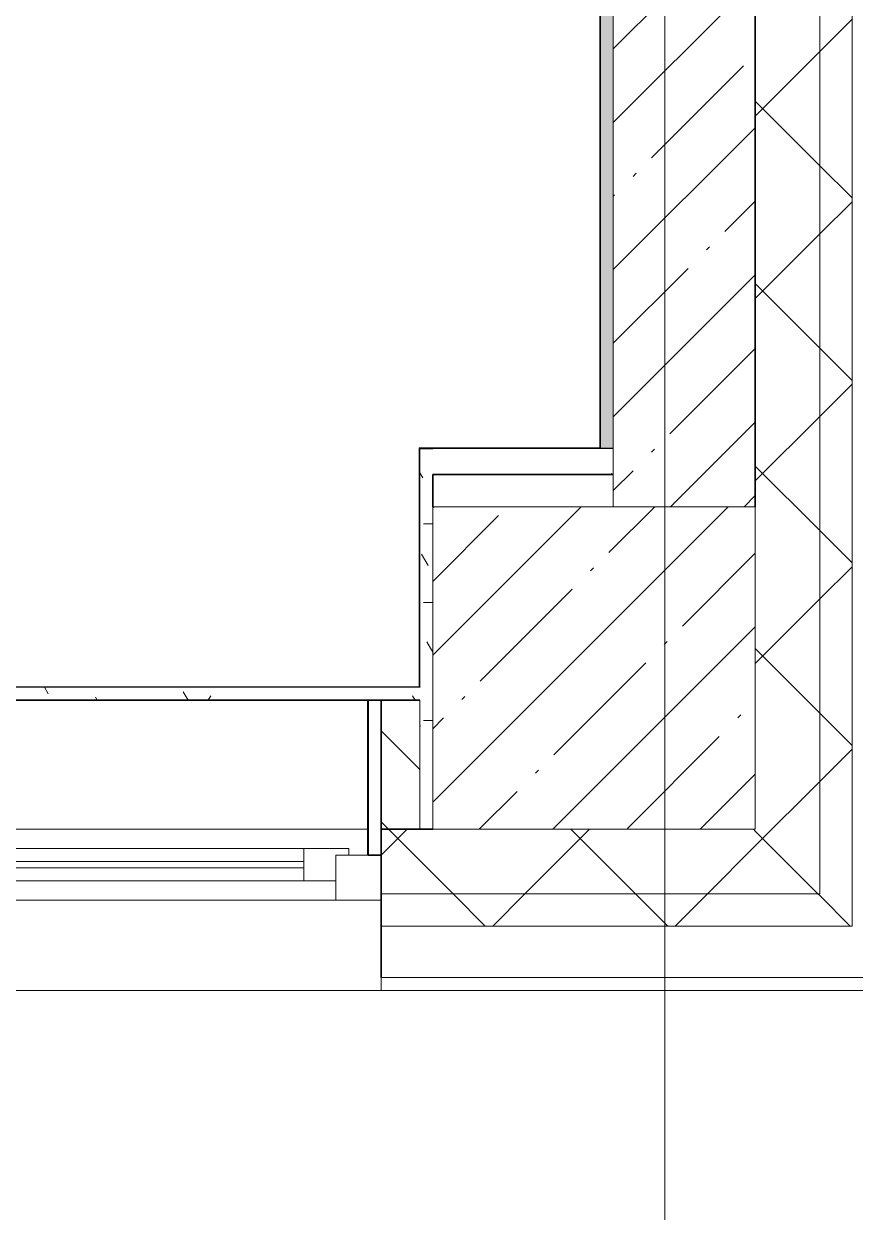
# Model space of a CAD drawing. Header units: millimetres. Extents: x 3914 to 443608, y -156176 to 78197.
# Drawn here: x 258530 to 259819, y -143021 to -141179 of the extents above; entities that cross this region are included whole.
import ezdxf

# ---------------------------------------------------------------- set-up
doc = ezdxf.new("R2010")
doc.units = ezdxf.units.MM
doc.linetypes.add('Осевая', pattern=[6350, 1270, -952.5, 3175, -952.5])
for name, color, linetype, lineweight in [('A-FLOR', 7, 'Continuous', 9), ('A-GLAZ', 7, 'Continuous', 9), ('A-GLAZ-1', 7, 'Continuous', 5), ('A-WALL', 7, 'Continuous', 5), ('A-WALL-1', 7, 'Continuous', 35), ('I-WALL', 7, 'Continuous', 5), ('S-COLS', 7, 'Continuous', 9), ('S-COLS-1', 7, 'Continuous', 5), ('Оси', 7, 'Continuous', 9), ('Оси-2', 7, 'Осевая', 9)]:
    doc.layers.add(name, color=color, linetype=linetype, lineweight=lineweight)
doc.layers.add('A-WALL-FNSH-1', color=9, linetype='Continuous', lineweight=5, true_color=0x808080)
pattern_1 = [(45, (174964.4216213672, -145977.6206746038), (-141.4213562373095, 141.4213562373095), []), (135, (174964.4216213672, -145977.6206746038), (-141.4213562373095, -141.4213562373095), [])]
pattern_2 = [(0, (174964.4216213672, -145977.6206746038), (243.84, 60.96), [20.117, -162.763, 20.117, -162.763, -975.36]), (0, (174964.4216213672, -145977.6206746038), (243.84, 60.96), [-365.76, 20.117, -345.643, 20.117, -162.763, -426.72]), (0, (174964.4216213672, -145977.6206746038), (243.84, 60.96), [-914.4, 20.117, -101.803, 20.117, -284.683]), (120, (175055.8616213672, -145947.1406746038), (-174.7129086146993, 180.6916344587976), [20.11699999999998, -162.7629999999999, 20.11699999999998, -162.7629999999999, -975.3599999999994]), (120, (175055.8616213672, -145947.1406746038), (-174.7129086146993, 180.6916344587976), [-365.7599999999997, 20.11699999999998, -345.6429999999997, 20.11699999999998, -162.7629999999999, -426.7199999999997]), (120, (175055.8616213672, -145947.1406746038), (-174.7129086146993, 180.6916344587976), [-914.3999999999994, 20.11699999999998, -101.8029999999999, 20.11699999999998, -284.6829999999997]), (240, (175086.3416213672, -145825.2206746038), (-69.12709138530056, -241.6516344587975), [20.117, -162.763, 20.117, -162.763, -975.36]), (240, (175086.3416213672, -145825.2206746038), (-69.12709138530056, -241.6516344587975), [-365.76, 20.117, -345.643, 20.117, -162.763, -426.72]), (240, (175086.3416213672, -145825.2206746038), (-69.12709138530056, -241.6516344587975), [-914.4, 20.117, -101.803, 20.117, -284.683])]

# ---------------------------------------------------------------- blocks, each defined once
blk = doc.blocks.new('120_Окно_СКБ_2Ст - 120_Окно_СКБ_2Ст 2700х2500 _мал створка слева_-22808065-Объем проектирования 2 этажа')
at = {"layer": 'A-GLAZ'}
for p, q in [((-1350.000000000005, -74.99999999996658), (-1350.000000000005, -4.999999999956429)), ((-1350.000000000005, -4.999999999956429), (-1279.999999999972, -4.999999999956564)), ((-1279.999999999972, -4.999999999956564), (-1279.999999999972, -74.9999999999667)), ((-519.9999999999752, -74.99999999996793), (-519.9999999999752, -4.999999999957782)), ((-519.9999999999752, -4.999999999957782), (-449.9999999999754, -4.99999999995785)), ((-449.9999999999754, -4.99999999995785), (-449.9999999999754, -74.999999999968)), ((1280.00000000004, -74.99999999997077), (1280.00000000004, -4.999999999960624)), ((1280.00000000004, -4.999999999960624), (1349.999999999991, -4.99999999996076)), ((1349.999999999991, -4.99999999996076), (1349.999999999991, -74.9999999999709)), ((-519.9999999999794, -34.99999999996594), (-1279.999999999979, -34.99999999996349)), ((-1279.999999999979, -34.99999999996349), (-1279.999999999979, -74.999999999966)), ((-1229.999999999975, -84.9999999999667), (-1229.999999999975, -34.99999999996365)), ((-569.9999999999709, -84.99999999996884), (-569.9999999999708, -34.99999999996578)), ((-519.9999999999795, -74.99999999996845), (-519.9999999999794, -34.99999999996594)), ((1280.000000000027, -34.99999999997329), (-449.9999999999729, -34.99999999996771)), ((-449.9999999999729, -34.99999999996771), (-449.9999999999731, -74.99999999997021)), ((-399.9999999999693, -84.99999999996314), (-399.9999999999675, -34.9999999999678)), ((1230.000000000035, -84.99999999997605), (1230.000000000035, -34.99999999997314)), ((1280.000000000027, -74.9999999999758), (1280.000000000027, -34.99999999997329)), ((-1279.999999999972, -74.9999999999667), (-1350.000000000005, -74.99999999996658)), ((-1279.999999999979, -74.999999999966), (-1299.999999999975, -74.99999999996592)), ((-1299.999999999975, -74.99999999996592), (-1299.999999999975, -84.99999999996645)), ((-1299.999999999975, -84.99999999996645), (-499.9999999999714, -84.99999999996903)), ((-499.9999999999713, -84.99999999996906), (-1299.999999999975, -84.99999999996648)), ((-449.9999999999754, -74.999999999968), (-519.9999999999752, -74.99999999996793)), ((-499.9999999999714, -74.99999999996852), (-519.9999999999795, -74.99999999996845)), ((-499.9999999999714, -84.99999999996903), (-499.9999999999714, -74.99999999996852)), ((-449.9999999999731, -74.99999999997021), (-469.9999999999696, -74.99999999997014)), ((-469.9999999999696, -74.99999999997014), (-469.9999999999696, -84.99999999997065)), ((-469.9999999999696, -84.99999999997065), (1300.000000000035, -84.99999999997638)), ((1300.000000000035, -84.99999999997675), (-469.9999999999698, -84.99999999996203)), ((1349.999999999991, -74.9999999999709), (1280.00000000004, -74.99999999997077)), ((1300.000000000035, -74.99999999997586), (1280.000000000027, -74.9999999999758)), ((1300.000000000035, -84.99999999997638), (1300.000000000035, -74.99999999997586))]:
    blk.add_line(p, q, dxfattribs=at)
at = {"layer": 'A-GLAZ-1'}
for p, q in [((1349.999999999991, -4.999999999960624), (-1350.000000000006, -4.999999999956293)), ((-1229.999999999975, -54.99999999996147), (-569.9999999999709, -54.99999999996361)), ((-399.9999999999686, -54.99999999996562), (1230.000000000035, -54.99999999997089)), ((-569.9999999999709, -64.99999999996356), (-1229.999999999975, -64.99999999996143)), ((1230.000000000035, -64.9999999999708), (-399.9999999999689, -64.99999999996552)), ((-1330.000000000005, -74.9999999999665), (-1299.999999999977, -74.99999999996655)), ((-499.9999999999786, -74.99999999996783), (-469.9999999999683, -74.99999999996788)), ((1300.000000000048, -74.99999999997073), (1330.000000000007, -74.99999999997077))]:
    blk.add_line(p, q, dxfattribs=at)
blk = doc.blocks.new('BSC_Колонна _Прямоугольная - 500х500-V425-Объем проектирования 2 этажа')
at = {"layer": 'S-COLS-1'}
h = blk.add_hatch(dxfattribs=at)
h.set_pattern_fill('FP_174', color=256, style=0, pattern_type=2)
h.set_pattern_definition([(45, (-84450, -3800), (-114.0492527375783, 114.0492527375783), []), (45, (-84335.951, -3800), (-114.0492527375783, 114.0492527375783), [201.613, -40.323, 6.706, -33.617])])
h.paths.add_polyline_path([(-249.9999999999258, -250.0000000000038), (250.0000000000991, -249.9991627010207), (250.0000000000991, 250.0000000000038), (-249.9999484559356, 250.0000000000038), (-249.9999484559356, -129.0713423945287)])
for p, q in [((250.0000000000001, 250), (-250.0000000000001, 249.9999999999993)), ((-250.0000000000001, 249.9999999999993), (-249.9999999999954, -249.9999999999999)), ((249.9999999999998, -249.999999999992), (250.0000000000001, 250)), ((-249.9999999999954, -249.9999999999999), (249.9999999999998, -249.999999999992))]:
    blk.add_line(p, q, dxfattribs=at)

msp = doc.modelspace()

# ---------------------------------------------------------------- hatches: boundary and pattern name
at = {"layer": 'A-WALL'}
h = msp.add_hatch(dxfattribs=at)
h.set_pattern_fill('FP_24', color=256, style=0, pattern_type=2)
h.set_pattern_definition(pattern_1)
h.paths.add_polyline_path([(259670.5776008158, -142527.6207093255), (259764.4216200866, -142527.6207093255), (259764.4216200866, -135727.6206692685), (259664.4216200867, -135727.6206692685), (259664.4216200867, -142527.6207093255)])
h = msp.add_hatch(dxfattribs=at)
h.set_pattern_fill('FP_24', color=256, style=0, pattern_type=2)
h.set_pattern_definition(pattern_1)
h.paths.add_polyline_path([(259814.4216200866, -142577.6207093255), (259814.4216200866, -135727.6206692685), (259764.4216200866, -135727.6206692685), (259764.4216200866, -142577.6207093255), (259802.0069014803, -142577.6207093255)])
h = msp.add_hatch(dxfattribs=at)
h.set_pattern_fill('FP_2', color=256, style=0, pattern_type=2)
h.set_pattern_definition([(135, (174964.4216213672, -145977.6206746038), (-70.71067811865476, -70.71067811865474), [])])
h.paths.add_polyline_path([(259144.4216200867, -142427.6207093254), (259144.4216200867, -142227.620789462), (259084.4216070566, -142227.620789462), (259084.4216070566, -142427.6207093254)])
h.paths.add_polyline_path([(255814.4216200866, -142427.6207093254), (256384.4216070566, -142427.6207093254), (256384.4216070566, -142227.620789462), (255814.4216200866, -142227.620789462), (255814.4216200866, -142306.6921318566)])
h = msp.add_hatch(dxfattribs=at)
h.set_pattern_fill('FP_24', color=256, style=0, pattern_type=2)
h.set_pattern_definition(pattern_1)
h.paths.add_polyline_path([(259164.4215685427, -142527.6207093255), (259664.4215685427, -142527.6207093255), (259664.4215685427, -142427.6207894621), (259084.4216070566, -142427.6207894621), (259084.4216070566, -142527.6207093255), (259144.4216200867, -142527.6207093255)])
h.paths.add_polyline_path([(256384.4216070566, -142527.6207093254), (256384.4216070566, -142427.6207894621), (255044.4216213678, -142427.6207894621), (255044.4216213678, -142527.6207093254), (255814.4216200866, -142527.6207093254)])
h.paths.add_polyline_path([(252944.4216213678, -142527.6207093254), (254144.4216213678, -142527.6207093254), (254144.4216213678, -142427.6207894621), (252944.4216213678, -142427.6207894621)])
h.paths.add_polyline_path([(250954.4216449354, -142527.6207093254), (252044.4216213677, -142527.6207093254), (252044.4216213678, -142427.6207894621), (250664.421614345, -142427.6207894621), (250664.421614345, -142527.6207093254), (250944.4216449354, -142527.6207093254)])
h = msp.add_hatch(dxfattribs=at)
h.set_pattern_fill('FP_24', color=256, style=0, pattern_type=2)
h.set_pattern_definition(pattern_1)
h.paths.add_polyline_path([(259673.655593647, -142577.6207093255), (259764.4216200866, -142577.6207093255), (259764.4216200866, -142527.6207093255), (259084.4216070566, -142527.6207093255), (259084.4216070566, -142577.6207093254), (259664.4216200865, -142577.6207093254)])
h.paths.add_polyline_path([(256384.4216070566, -142577.6207093254), (256384.4216070566, -142527.6207093254), (255044.4216213678, -142527.6207093254), (255044.4216213678, -142577.6207093254), (255814.4216200866, -142577.6207093254)])
h.paths.add_polyline_path([(254144.4216213678, -142577.6207093254), (254144.4216213678, -142527.6207093254), (252944.4216213678, -142527.6207093254), (252944.4216213678, -142577.6207093254), (253854.5498234887, -142577.6207093254)])
h.paths.add_polyline_path([(250844.4216213685, -142577.6207093254), (252044.4216213678, -142577.6207093254), (252044.4216213678, -142527.6207093254), (250664.421614345, -142527.6207093254), (250664.421614345, -142577.6207093254), (250817.4216143449, -142577.6207093254)])
at = {"layer": 'I-WALL'}
h = msp.add_hatch(dxfattribs=at)
h.set_pattern_fill('FP_1', color=256, style=0, pattern_type=2)
h.set_pattern_definition([(45, (174964.4216213672, -145977.6206746038), (-114.0492527375783, 114.0492527375783), []), (45, (175078.4706213672, -145977.6206746038), (-114.0492527375783, 114.0492527375783), [201.612, -40.322, 6.706, -33.617])])
h.paths.add_polyline_path([(259633.641686842, -141927.6207093255), (259664.4215685427, -141927.6206882393), (259664.4216200866, -135077.6206770211), (259444.4216200867, -135077.620677021), (259444.4216200866, -141927.6207093255), (259474.4216213685, -141927.6207093255)])
h.paths.add_polyline_path([(259474.4216213685, -134427.6206770211), (259664.4216200866, -134427.6206770211), (259664.4216200867, -130827.6206039758), (259444.4216200867, -130827.6206039758), (259444.4216200867, -134427.6206770211), (259471.8412340592, -134427.6206770211)])
h = msp.add_hatch(dxfattribs=at)
h.set_pattern_fill('FP_191', color=256, style=0, pattern_type=2)
h.set_pattern_definition(pattern_2)
h.paths.add_polyline_path([(259444.4216200866, -141837.6207894621), (259444.4216200867, -135077.620677021), (259424.4216200866, -135077.620677021), (259424.4216200866, -141836.6207894621)])
h = msp.add_hatch(dxfattribs=at)
h.set_pattern_fill('FP_191', color=256, style=0, pattern_type=2)
h.set_pattern_definition(pattern_2)
h.paths.add_polyline_path([(259164.4215685427, -142427.6207093254), (259164.4216200867, -141837.6207894621), (259144.4216200867, -141837.6207894621), (259146.3220725754, -142227.6207093254), (259153.4778574198, -142306.6921318566)])
h.paths.add_polyline_path([(259164.4215685427, -142427.6207093254), (259144.4216200867, -142227.6207093254), (259144.4216200867, -142427.6207093254)])
h = msp.add_hatch(dxfattribs=at)
h.set_pattern_fill('FP_191', color=256, style=0, pattern_type=2)
h.set_pattern_definition(pattern_2)
h.paths.add_polyline_path([(259444.4216200866, -141877.6207894621), (259444.4216200866, -141837.6207894621), (259164.4216200867, -141837.6207894621), (259164.4216200867, -141877.6207894621), (259443.1198449603, -141877.6207894621)])
h = msp.add_hatch(dxfattribs=at)
h.set_pattern_fill('FP_191', color=256, style=0, pattern_type=2)
h.set_pattern_definition(pattern_2)
h.paths.add_polyline_path([(258913.6904484887, -142227.6207093255), (259144.4216200867, -142227.6207093255), (259144.4216200867, -142207.6207093254), (256389.4216070566, -142207.6207093254), (256389.4216070566, -142227.6207093254), (258552.3232609887, -142227.6207093255)])

# ---------------------------------------------------------------- linework, layer by layer
at = {"layer": 'A-FLOR'}
for p, q in [((259444.4216200865, -141836.6793602986), (259164.4216200866, -141836.6793602986)), ((259444.4216200865, -141837.6207894621), (259164.4216200866, -141837.6207894621))]:
    msp.add_line(p, q, dxfattribs=at)
at = {"layer": 'A-WALL'}
for p, q in [((259444.4216200865, -141927.6207093255), (259444.4216200865, -135077.6206692685)), ((259424.4216200865, -141837.6207894621), (259424.4216200865, -135097.6206692685)), ((259764.4216200865, -142527.6207093255), (259764.4216200865, -135727.6206692685)), ((259814.4216200865, -142577.6207093255), (259814.4216200865, -135727.6206692685)), ((259144.4216200866, -142427.6207093255), (259144.4216200866, -142227.6207093255)), ((256404.4216070565, -142427.6207093254), (259064.4216070565, -142427.6207093255)), ((259084.4216070565, -142527.6207093255), (259764.4216200865, -142527.6207093255)), ((259084.4216070565, -142577.6207093255), (259814.4216200865, -142577.6207093255)), ((259084.4216070565, -142657.6207093255), (259894.4216200865, -142657.6207093255)), ((259084.4216070565, -142677.6207093255), (256384.4216070565, -142677.6207093254))]:
    msp.add_line(p, q, dxfattribs=at)
at = {"layer": 'A-WALL-1'}
for p, q in [((259664.4216200865, -141927.6207894621), (259664.4216200865, -135077.6206770211)), ((259164.4216200866, -141837.6207894621), (259144.4216200866, -141837.6207894621)), ((259164.4216200866, -141927.6207894621), (259164.4216200866, -141877.6207894621)), ((259164.4216200866, -141877.6207894621), (259444.4216200865, -141877.6207894621)), ((259144.4216200866, -142206.6207093255), (259144.4216200866, -142207.6207093255)), ((255814.4216200865, -142227.6207093254), (259144.4216200866, -142227.6207093255)), ((259064.4216070565, -142227.6207093255), (259064.4216070565, -142467.6207093255)), ((259084.4216070565, -142657.6207093255), (259084.4216070565, -142227.6207093255)), ((259164.4215685426, -142427.6207093255), (259084.4216070565, -142427.6207093255)), ((259064.4216070565, -142467.6207093255), (259084.4216070565, -142467.6207093255))]:
    msp.add_line(p, q, dxfattribs=at)
at = {"layer": 'A-WALL-FNSH-1'}
for p, q in [((259423.4216200865, -135098.6206692685), (259423.4216200865, -141836.6207894621)), ((259143.4216200866, -141836.6207894621), (259143.4216200866, -142206.6207093255)), ((259423.4216200865, -141836.6207894621), (259143.4216200866, -141836.6207894621)), ((259144.4216200866, -142206.6207093255), (259144.4216200866, -141837.6207894621)), ((256384.4216070565, -142207.6207093254), (259144.4216200866, -142207.6207093255)), ((259143.4216200866, -142206.6207093255), (256385.4216070565, -142206.6207093254)), ((259063.4216070565, -142227.6207093255), (259063.4216070565, -142467.6207093255)), ((259063.4216070565, -142467.6207093255), (259064.4216070565, -142467.6207093255)), ((259084.4216070565, -142657.6207093255), (259084.4216070565, -142677.6207093255)), ((259084.4216070565, -142677.6207093255), (259914.4216200864, -142677.6207093255))]:
    msp.add_line(p, q, dxfattribs=at)
at = {"layer": 'Оси'}
msp.add_lwpolyline([(259524.4215870097, -147883.8792653037), (259524.4215870097, -142883.8792653037), (259524.4215870098, -129062.5234326365), (259524.4215870098, -124062.5234326365)], dxfattribs=at)
at = {"layer": 'Оси-2'}
msp.add_line((259524.4215870097, -142882.9378361402), (259524.4215870098, -129061.582003473), dxfattribs=at)

# ---------------------------------------------------------------- block references
at = {"layer": 'A-GLAZ', "color": 3, "rotation": 180}
msp.add_blockref('120_Окно_СКБ_2Ст - 120_Окно_СКБ_2Ст 2700х2500 _мал створка слева_-22808065-Объем проектирования 2 этажа', (257734.4216070565, -142542.6207093254), dxfattribs=at)
at = {"layer": 'S-COLS'}
msp.add_blockref('BSC_Колонна _Прямоугольная - 500х500-V425-Объем проектирования 2 этажа', (259414.4215685426, -142177.6207894621), dxfattribs=at)

doc.saveas('drawing.dxf')
